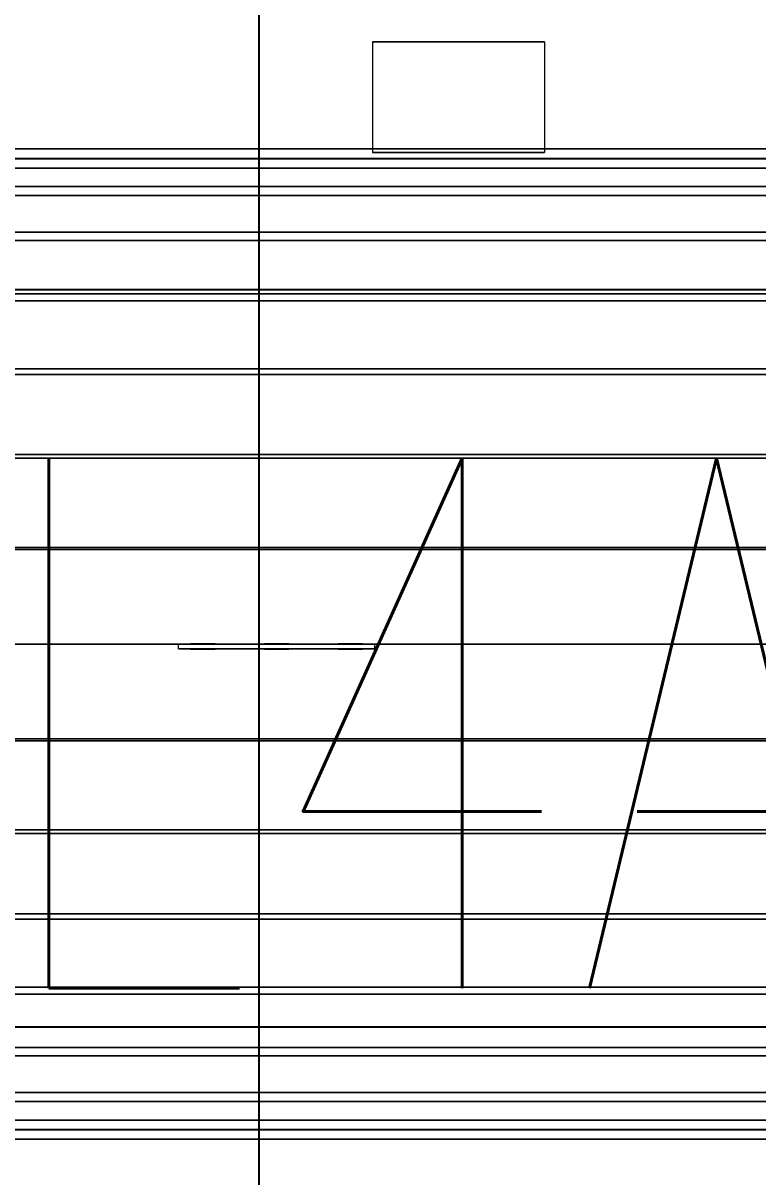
# Model space of a CAD drawing. Header units: millimetres. Extents: x -92759 to 184353, y -15225 to 86714.
# Drawn here: x 88703.5 to 89002.6, y 50164.1 to 50633.6 of the extents above; entities that cross this region are included whole.
import ezdxf

# ---------------------------------------------------------------- set-up
doc = ezdxf.new("R2010")
doc.units = ezdxf.units.MM
for name, color, linetype in [('0-1', 9, 'Continuous'), ('0-L4A', 1, 'Continuous'), ('A-_FLORPATT_H-1', 9, 'Continuous'), ('E-legend', 1, 'Continuous'), ('M-ACMV-EAF', 86, 'Continuous')]:
    doc.layers.add(name, color=color, linetype=linetype)
doc.layers.add('M-ACMV_FCU-1', color=86, linetype='Continuous', lineweight=9)
doc.styles.add('Simplex', font='simplex_.ttf', dxfattribs={"width": 0.7, "height": 450})

# ---------------------------------------------------------------- blocks, each defined once
blk = doc.blocks.new('A$C3019c3af')
at = {"layer": 'A-_FLORPATT_H-1'}
h = blk.add_hatch(dxfattribs=at)
h.set_pattern_fill('FP_19', color=256, style=0, pattern_type=2)
h.set_pattern_definition([(270, (4799.36, 21125), (300, 2e-14), []), (0, (4799.36, 21125), (0, 300), [])])
h.paths.add_polyline_path([(3808.22, 14825), (4875, 14825), (4875, 15875), (2625, 15875), (2625, 14825), (2750, 14825), (2750, 15825), (2800, 15825), (2800, 14825), (3800, 14825)])
h.paths.add_polyline_path([(2625, 16025), (7375, 16025), (7375, 18275), (5575, 18275), (5575, 18400), (7375, 18400), (7375, 19275), (7400, 19275), (7400, 19300), (7200, 19300), (7200, 19275), (7175, 19275), (7175, 19925), (7375, 19925), (7375, 22925), (5575, 22925), (5575, 23050), (7400, 23050), (7400, 23075), (7375, 23075), (7375, 25025), (2625, 25025), (2625, 19925), (3125, 19925), (3125, 19900), (3100, 19900), (3100, 19300), (2600, 19300), (2600, 19275), (2625, 19275), (2625, 17525), (3950, 17525), (3950, 17375), (2625, 17375), (2625, 16202), (3661, 16202), (3661, 16157), (2625, 16157), (2625, 16125)])
blk = doc.blocks.new('L4A')
at = {"layer": 'E-legend', "lineweight": 25}
blk.add_circle((-125761.95, -60174.43), 104.93, dxfattribs=at)
at = {"layer": 'E-legend', "lineweight": 25, "style": 'Simplex', "width": 0.7}
blk.add_text('L4A', height=215.686, dxfattribs=at).set_placement((-126249.89, -60037.28))
blk = doc.blocks.new('EL_B8_L2_R4')
at = {"layer": '0-L4A'}
blk.add_blockref('L4A', (124636.91, 30936.93), dxfattribs=at)
blk = doc.blocks.new('A$Cc7c33bab')
at = {"layer": 'M-ACMV-EAF', "lineweight": 5}
for points, invisible_edges in [([(-318, 184.636637, 105.986841), (-318, 229.636637, 105.986841), (-248, 229.636637, 105.986841), (-248, 184.636637, 105.986841)], 1), ([(-318, 184.636637, 205.986841), (-318, 229.636637, 205.986841), (-318, 229.636637, 105.986841), (-318, 184.636637, 105.986841)], 1), ([(-248, 184.636637, 205.986841), (-248, 229.636637, 205.986841), (-318, 229.636637, 205.986841), (-318, 184.636637, 205.986841)], 1), ([(-248, 184.636637, 105.986841), (-248, 229.636637, 105.986841), (-248, 229.636637, 205.986841), (-248, 184.636637, 205.986841)], 1), ([(-397, -15.363363, -73.513159), (-397, -17.363363, -73.513159), (-317, -17.363363, -73.513159), (-317, -15.363363, -73.513159)], 1), ([(-397, -15.363363, -43.513159), (-397, -17.363363, -43.513159), (-397, -17.363363, -73.513159), (-397, -15.363363, -73.513159)], 1), ([(-317, -15.363363, -43.513159), (-317, -17.363363, -43.513159), (-397, -17.363363, -43.513159), (-397, -15.363363, -43.513159)], 1), ([(-397, -15.363363, 355.486841), (-397, -17.363363, 355.486841), (-317, -17.363363, 355.486841), (-317, -15.363363, 355.486841)], 1), ([(-397, -15.363363, 385.486841), (-397, -17.363363, 385.486841), (-397, -17.363363, 355.486841), (-397, -15.363363, 355.486841)], 1), ([(-317, -15.363363, 385.486841), (-317, -17.363363, 385.486841), (-397, -17.363363, 385.486841), (-397, -15.363363, 385.486841)], 1), ([(-391.903926, -15.263363, -59.488611), (-392, -15.263363, -58.513159), (-387, -15.263363, -58.513159)], 14), ([(-392, -15.263363, -58.513159), (-391.903926, -15.263363, -57.537707), (-387, -15.263363, -58.513159)], 14), ([(-391.903926, -15.263363, 369.511389), (-392, -15.263363, 370.486841), (-387, -15.263363, 370.486841)], 14), ([(-392, -15.263363, 370.486841), (-391.903926, -15.263363, 371.462293), (-387, -15.263363, 370.486841)], 14), ([(-391.903926, -17.463363, -59.488611), (-392, -17.463363, -58.513159), (-387, -17.463363, -58.513159)], 14), ([(-392, -17.463363, -58.513159), (-391.903926, -17.463363, -57.537707), (-387, -17.463363, -58.513159)], 14), ([(-391.903926, -17.463363, 369.511389), (-392, -17.463363, 370.486841), (-387, -17.463363, 370.486841)], 14), ([(-392, -17.463363, 370.486841), (-391.903926, -17.463363, 371.462293), (-387, -17.463363, 370.486841)], 14), ([(-391.619398, -15.263363, -60.426576), (-391.903926, -15.263363, -59.488611), (-387, -15.263363, -58.513159)], 14), ([(-391.903926, -15.263363, -57.537707), (-391.619398, -15.263363, -56.599742), (-387, -15.263363, -58.513159)], 14), ([(-391.619398, -15.263363, 368.573424), (-391.903926, -15.263363, 369.511389), (-387, -15.263363, 370.486841)], 14), ([(-391.903926, -15.263363, 371.462293), (-391.619398, -15.263363, 372.400258), (-387, -15.263363, 370.486841)], 14), ([(-391.619398, -17.463363, -60.426576), (-391.903926, -17.463363, -59.488611), (-387, -17.463363, -58.513159)], 14), ([(-391.903926, -17.463363, -57.537707), (-391.619398, -17.463363, -56.599742), (-387, -17.463363, -58.513159)], 14), ([(-391.619398, -17.463363, 368.573424), (-391.903926, -17.463363, 369.511389), (-387, -17.463363, 370.486841)], 14), ([(-391.903926, -17.463363, 371.462293), (-391.619398, -17.463363, 372.400258), (-387, -17.463363, 370.486841)], 14), ([(-391.157348, -15.263363, -61.29101), (-391.619398, -15.263363, -60.426576), (-387, -15.263363, -58.513159)], 14), ([(-391.619398, -15.263363, -56.599742), (-391.157348, -15.263363, -55.735308), (-387, -15.263363, -58.513159)], 14), ([(-391.157348, -15.263363, 367.70899), (-391.619398, -15.263363, 368.573424), (-387, -15.263363, 370.486841)], 14), ([(-391.619398, -15.263363, 372.400258), (-391.157348, -15.263363, 373.264692), (-387, -15.263363, 370.486841)], 14), ([(-391.157348, -17.463363, -61.29101), (-391.619398, -17.463363, -60.426576), (-387, -17.463363, -58.513159)], 14), ([(-391.619398, -17.463363, -56.599742), (-391.157348, -17.463363, -55.735308), (-387, -17.463363, -58.513159)], 14), ([(-391.157348, -17.463363, 367.70899), (-391.619398, -17.463363, 368.573424), (-387, -17.463363, 370.486841)], 14), ([(-391.619398, -17.463363, 372.400258), (-391.157348, -17.463363, 373.264692), (-387, -17.463363, 370.486841)], 14), ([(-390.535534, -15.263363, -62.048693), (-391.157348, -15.263363, -61.29101), (-387, -15.263363, -58.513159)], 14), ([(-391.157348, -15.263363, -55.735308), (-390.535534, -15.263363, -54.977625), (-387, -15.263363, -58.513159)], 14), ([(-390.535534, -15.263363, 366.951307), (-391.157348, -15.263363, 367.70899), (-387, -15.263363, 370.486841)], 14), ([(-391.157348, -15.263363, 373.264692), (-390.535534, -15.263363, 374.022375), (-387, -15.263363, 370.486841)], 14), ([(-390.535534, -17.463363, -62.048693), (-391.157348, -17.463363, -61.29101), (-387, -17.463363, -58.513159)], 14), ([(-391.157348, -17.463363, -55.735308), (-390.535534, -17.463363, -54.977625), (-387, -17.463363, -58.513159)], 14), ([(-390.535534, -17.463363, 366.951307), (-391.157348, -17.463363, 367.70899), (-387, -17.463363, 370.486841)], 14), ([(-391.157348, -17.463363, 373.264692), (-390.535534, -17.463363, 374.022375), (-387, -17.463363, 370.486841)], 14), ([(-389.777851, -15.263363, -62.670507), (-390.535534, -15.263363, -62.048693), (-387, -15.263363, -58.513159)], 14), ([(-390.535534, -15.263363, -54.977625), (-389.777851, -15.263363, -54.355811), (-387, -15.263363, -58.513159)], 14), ([(-389.777851, -15.263363, 366.329493), (-390.535534, -15.263363, 366.951307), (-387, -15.263363, 370.486841)], 14), ([(-390.535534, -15.263363, 374.022375), (-389.777851, -15.263363, 374.644189), (-387, -15.263363, 370.486841)], 14), ([(-389.777851, -17.463363, -62.670507), (-390.535534, -17.463363, -62.048693), (-387, -17.463363, -58.513159)], 14), ([(-390.535534, -17.463363, -54.977625), (-389.777851, -17.463363, -54.355811), (-387, -17.463363, -58.513159)], 14), ([(-389.777851, -17.463363, 366.329493), (-390.535534, -17.463363, 366.951307), (-387, -17.463363, 370.486841)], 14), ([(-390.535534, -17.463363, 374.022375), (-389.777851, -17.463363, 374.644189), (-387, -17.463363, 370.486841)], 14), ([(-388.913417, -15.263363, -63.132557), (-389.777851, -15.263363, -62.670507), (-387, -15.263363, -58.513159)], 14), ([(-389.777851, -15.263363, -54.355811), (-388.913417, -15.263363, -53.893761), (-387, -15.263363, -58.513159)], 14), ([(-388.913417, -15.263363, 365.867443), (-389.777851, -15.263363, 366.329493), (-387, -15.263363, 370.486841)], 14), ([(-389.777851, -15.263363, 374.644189), (-388.913417, -15.263363, 375.106239), (-387, -15.263363, 370.486841)], 14), ([(-388.913417, -17.463363, -63.132557), (-389.777851, -17.463363, -62.670507), (-387, -17.463363, -58.513159)], 14), ([(-389.777851, -17.463363, -54.355811), (-388.913417, -17.463363, -53.893761), (-387, -17.463363, -58.513159)], 14), ([(-388.913417, -17.463363, 365.867443), (-389.777851, -17.463363, 366.329493), (-387, -17.463363, 370.486841)], 14), ([(-389.777851, -17.463363, 374.644189), (-388.913417, -17.463363, 375.106239), (-387, -17.463363, 370.486841)], 14), ([(-387.975452, -15.263363, -63.417085), (-388.913417, -15.263363, -63.132557), (-387, -15.263363, -58.513159)], 14), ([(-388.913417, -15.263363, -53.893761), (-387.975452, -15.263363, -53.609233), (-387, -15.263363, -58.513159)], 14), ([(-387.975452, -15.263363, 365.582915), (-388.913417, -15.263363, 365.867443), (-387, -15.263363, 370.486841)], 14), ([(-388.913417, -15.263363, 375.106239), (-387.975452, -15.263363, 375.390767), (-387, -15.263363, 370.486841)], 14), ([(-387.975452, -17.463363, -63.417085), (-388.913417, -17.463363, -63.132557), (-387, -17.463363, -58.513159)], 14), ([(-388.913417, -17.463363, -53.893761), (-387.975452, -17.463363, -53.609233), (-387, -17.463363, -58.513159)], 14), ([(-387.975452, -17.463363, 365.582915), (-388.913417, -17.463363, 365.867443), (-387, -17.463363, 370.486841)], 14), ([(-388.913417, -17.463363, 375.106239), (-387.975452, -17.463363, 375.390767), (-387, -17.463363, 370.486841)], 14), ([(-387, -15.263363, -63.513159), (-387.975452, -15.263363, -63.417085), (-387, -15.263363, -58.513159)], 14), ([(-387.975452, -15.263363, -53.609233), (-387, -15.263363, -53.513159), (-387, -15.263363, -58.513159)], 14), ([(-387, -15.263363, 365.486841), (-387.975452, -15.263363, 365.582915), (-387, -15.263363, 370.486841)], 14), ([(-387.975452, -15.263363, 375.390767), (-387, -15.263363, 375.486841), (-387, -15.263363, 370.486841)], 14), ([(-387, -17.463363, -63.513159), (-387.975452, -17.463363, -63.417085), (-387, -17.463363, -58.513159)], 14), ([(-387.975452, -17.463363, -53.609233), (-387, -17.463363, -53.513159), (-387, -17.463363, -58.513159)], 14), ([(-387, -17.463363, 365.486841), (-387.975452, -17.463363, 365.582915), (-387, -17.463363, 370.486841)], 14), ([(-387.975452, -17.463363, 375.390767), (-387, -17.463363, 375.486841), (-387, -17.463363, 370.486841)], 14), ([(-387, -15.263363, -53.513159), (-386.024548, -15.263363, -53.609233), (-387, -15.263363, -58.513159)], 14), ([(-386.024548, -15.263363, -53.609233), (-385.086583, -15.263363, -53.893761), (-387, -15.263363, -58.513159)], 14), ([(-385.086583, -15.263363, -53.893761), (-384.222149, -15.263363, -54.355811), (-387, -15.263363, -58.513159)], 14), ([(-384.222149, -15.263363, -54.355811), (-383.464466, -15.263363, -54.977625), (-387, -15.263363, -58.513159)], 14), ([(-383.464466, -15.263363, -54.977625), (-382.842652, -15.263363, -55.735308), (-387, -15.263363, -58.513159)], 14), ([(-382.842652, -15.263363, -55.735308), (-382.380602, -15.263363, -56.599742), (-387, -15.263363, -58.513159)], 14), ([(-382.380602, -15.263363, -56.599742), (-382.096074, -15.263363, -57.537707), (-387, -15.263363, -58.513159)], 14), ([(-382.096074, -15.263363, -57.537707), (-382, -15.263363, -58.513159), (-387, -15.263363, -58.513159)], 14), ([(-382, -15.263363, -58.513159), (-382.096074, -15.263363, -59.488611), (-387, -15.263363, -58.513159)], 14), ([(-382.096074, -15.263363, -59.488611), (-382.380602, -15.263363, -60.426576), (-387, -15.263363, -58.513159)], 14), ([(-382.380602, -15.263363, -60.426576), (-382.842652, -15.263363, -61.29101), (-387, -15.263363, -58.513159)], 14), ([(-382.842652, -15.263363, -61.29101), (-383.464466, -15.263363, -62.048693), (-387, -15.263363, -58.513159)], 14), ([(-383.464466, -15.263363, -62.048693), (-384.222149, -15.263363, -62.670507), (-387, -15.263363, -58.513159)], 14), ([(-384.222149, -15.263363, -62.670507), (-385.086583, -15.263363, -63.132557), (-387, -15.263363, -58.513159)], 14), ([(-385.086583, -15.263363, -63.132557), (-386.024548, -15.263363, -63.417085), (-387, -15.263363, -58.513159)], 14), ([(-386.024548, -15.263363, -63.417085), (-387, -15.263363, -63.513159), (-387, -15.263363, -58.513159)], 14), ([(-387, -15.263363, 375.486841), (-386.024548, -15.263363, 375.390767), (-387, -15.263363, 370.486841)], 14), ([(-386.024548, -15.263363, 375.390767), (-385.086583, -15.263363, 375.106239), (-387, -15.263363, 370.486841)], 14), ([(-385.086583, -15.263363, 375.106239), (-384.222149, -15.263363, 374.644189), (-387, -15.263363, 370.486841)], 14), ([(-384.222149, -15.263363, 374.644189), (-383.464466, -15.263363, 374.022375), (-387, -15.263363, 370.486841)], 14), ([(-383.464466, -15.263363, 374.022375), (-382.842652, -15.263363, 373.264692), (-387, -15.263363, 370.486841)], 14), ([(-382.842652, -15.263363, 373.264692), (-382.380602, -15.263363, 372.400258), (-387, -15.263363, 370.486841)], 14), ([(-382.380602, -15.263363, 372.400258), (-382.096074, -15.263363, 371.462293), (-387, -15.263363, 370.486841)], 14), ([(-382.096074, -15.263363, 371.462293), (-382, -15.263363, 370.486841), (-387, -15.263363, 370.486841)], 14), ([(-382, -15.263363, 370.486841), (-382.096074, -15.263363, 369.511389), (-387, -15.263363, 370.486841)], 14), ([(-382.096074, -15.263363, 369.511389), (-382.380602, -15.263363, 368.573424), (-387, -15.263363, 370.486841)], 14), ([(-382.380602, -15.263363, 368.573424), (-382.842652, -15.263363, 367.70899), (-387, -15.263363, 370.486841)], 14), ([(-382.842652, -15.263363, 367.70899), (-383.464466, -15.263363, 366.951307), (-387, -15.263363, 370.486841)], 14), ([(-383.464466, -15.263363, 366.951307), (-384.222149, -15.263363, 366.329493), (-387, -15.263363, 370.486841)], 14), ([(-384.222149, -15.263363, 366.329493), (-385.086583, -15.263363, 365.867443), (-387, -15.263363, 370.486841)], 14), ([(-385.086583, -15.263363, 365.867443), (-386.024548, -15.263363, 365.582915), (-387, -15.263363, 370.486841)], 14), ([(-386.024548, -15.263363, 365.582915), (-387, -15.263363, 365.486841), (-387, -15.263363, 370.486841)], 14), ([(-387, -17.463363, -53.513159), (-386.024548, -17.463363, -53.609233), (-387, -17.463363, -58.513159)], 14), ([(-386.024548, -17.463363, -53.609233), (-385.086583, -17.463363, -53.893761), (-387, -17.463363, -58.513159)], 14), ([(-385.086583, -17.463363, -53.893761), (-384.222149, -17.463363, -54.355811), (-387, -17.463363, -58.513159)], 14), ([(-384.222149, -17.463363, -54.355811), (-383.464466, -17.463363, -54.977625), (-387, -17.463363, -58.513159)], 14), ([(-383.464466, -17.463363, -54.977625), (-382.842652, -17.463363, -55.735308), (-387, -17.463363, -58.513159)], 14), ([(-382.842652, -17.463363, -55.735308), (-382.380602, -17.463363, -56.599742), (-387, -17.463363, -58.513159)], 14), ([(-382.380602, -17.463363, -56.599742), (-382.096074, -17.463363, -57.537707), (-387, -17.463363, -58.513159)], 14), ([(-382.096074, -17.463363, -57.537707), (-382, -17.463363, -58.513159), (-387, -17.463363, -58.513159)], 14), ([(-382, -17.463363, -58.513159), (-382.096074, -17.463363, -59.488611), (-387, -17.463363, -58.513159)], 14), ([(-382.096074, -17.463363, -59.488611), (-382.380602, -17.463363, -60.426576), (-387, -17.463363, -58.513159)], 14), ([(-382.380602, -17.463363, -60.426576), (-382.842652, -17.463363, -61.29101), (-387, -17.463363, -58.513159)], 14), ([(-382.842652, -17.463363, -61.29101), (-383.464466, -17.463363, -62.048693), (-387, -17.463363, -58.513159)], 14), ([(-383.464466, -17.463363, -62.048693), (-384.222149, -17.463363, -62.670507), (-387, -17.463363, -58.513159)], 14), ([(-384.222149, -17.463363, -62.670507), (-385.086583, -17.463363, -63.132557), (-387, -17.463363, -58.513159)], 14), ([(-385.086583, -17.463363, -63.132557), (-386.024548, -17.463363, -63.417085), (-387, -17.463363, -58.513159)], 14), ([(-386.024548, -17.463363, -63.417085), (-387, -17.463363, -63.513159), (-387, -17.463363, -58.513159)], 14), ([(-387, -17.463363, 375.486841), (-386.024548, -17.463363, 375.390767), (-387, -17.463363, 370.486841)], 14), ([(-386.024548, -17.463363, 375.390767), (-385.086583, -17.463363, 375.106239), (-387, -17.463363, 370.486841)], 14), ([(-385.086583, -17.463363, 375.106239), (-384.222149, -17.463363, 374.644189), (-387, -17.463363, 370.486841)], 14), ([(-384.222149, -17.463363, 374.644189), (-383.464466, -17.463363, 374.022375), (-387, -17.463363, 370.486841)], 14), ([(-383.464466, -17.463363, 374.022375), (-382.842652, -17.463363, 373.264692), (-387, -17.463363, 370.486841)], 14), ([(-382.842652, -17.463363, 373.264692), (-382.380602, -17.463363, 372.400258), (-387, -17.463363, 370.486841)], 14), ([(-382.380602, -17.463363, 372.400258), (-382.096074, -17.463363, 371.462293), (-387, -17.463363, 370.486841)], 14), ([(-382.096074, -17.463363, 371.462293), (-382, -17.463363, 370.486841), (-387, -17.463363, 370.486841)], 14), ([(-382, -17.463363, 370.486841), (-382.096074, -17.463363, 369.511389), (-387, -17.463363, 370.486841)], 14), ([(-382.096074, -17.463363, 369.511389), (-382.380602, -17.463363, 368.573424), (-387, -17.463363, 370.486841)], 14), ([(-382.380602, -17.463363, 368.573424), (-382.842652, -17.463363, 367.70899), (-387, -17.463363, 370.486841)], 14), ([(-382.842652, -17.463363, 367.70899), (-383.464466, -17.463363, 366.951307), (-387, -17.463363, 370.486841)], 14), ([(-383.464466, -17.463363, 366.951307), (-384.222149, -17.463363, 366.329493), (-387, -17.463363, 370.486841)], 14), ([(-384.222149, -17.463363, 366.329493), (-385.086583, -17.463363, 365.867443), (-387, -17.463363, 370.486841)], 14), ([(-385.086583, -17.463363, 365.867443), (-386.024548, -17.463363, 365.582915), (-387, -17.463363, 370.486841)], 14), ([(-386.024548, -17.463363, 365.582915), (-387, -17.463363, 365.486841), (-387, -17.463363, 370.486841)], 14), ([(-361.903926, -15.263363, -59.488611), (-362, -15.263363, -58.513159), (-357, -15.263363, -58.513159)], 14), ([(-362, -15.263363, -58.513159), (-361.903926, -15.263363, -57.537707), (-357, -15.263363, -58.513159)], 14), ([(-361.903926, -15.263363, 369.511389), (-362, -15.263363, 370.486841), (-357, -15.263363, 370.486841)], 14), ([(-362, -15.263363, 370.486841), (-361.903926, -15.263363, 371.462293), (-357, -15.263363, 370.486841)], 14), ([(-361.903926, -17.463363, -59.488611), (-362, -17.463363, -58.513159), (-357, -17.463363, -58.513159)], 14), ([(-362, -17.463363, -58.513159), (-361.903926, -17.463363, -57.537707), (-357, -17.463363, -58.513159)], 14), ([(-361.903926, -17.463363, 369.511389), (-362, -17.463363, 370.486841), (-357, -17.463363, 370.486841)], 14), ([(-362, -17.463363, 370.486841), (-361.903926, -17.463363, 371.462293), (-357, -17.463363, 370.486841)], 14), ([(-361.619398, -15.263363, -60.426576), (-361.903926, -15.263363, -59.488611), (-357, -15.263363, -58.513159)], 14), ([(-361.903926, -15.263363, -57.537707), (-361.619398, -15.263363, -56.599742), (-357, -15.263363, -58.513159)], 14), ([(-361.619398, -15.263363, 368.573424), (-361.903926, -15.263363, 369.511389), (-357, -15.263363, 370.486841)], 14), ([(-361.903926, -15.263363, 371.462293), (-361.619398, -15.263363, 372.400258), (-357, -15.263363, 370.486841)], 14), ([(-361.619398, -17.463363, -60.426576), (-361.903926, -17.463363, -59.488611), (-357, -17.463363, -58.513159)], 14), ([(-361.903926, -17.463363, -57.537707), (-361.619398, -17.463363, -56.599742), (-357, -17.463363, -58.513159)], 14), ([(-361.619398, -17.463363, 368.573424), (-361.903926, -17.463363, 369.511389), (-357, -17.463363, 370.486841)], 14), ([(-361.903926, -17.463363, 371.462293), (-361.619398, -17.463363, 372.400258), (-357, -17.463363, 370.486841)], 14), ([(-361.157348, -15.263363, -61.29101), (-361.619398, -15.263363, -60.426576), (-357, -15.263363, -58.513159)], 14), ([(-361.619398, -15.263363, -56.599742), (-361.157348, -15.263363, -55.735308), (-357, -15.263363, -58.513159)], 14), ([(-361.157348, -15.263363, 367.70899), (-361.619398, -15.263363, 368.573424), (-357, -15.263363, 370.486841)], 14), ([(-361.619398, -15.263363, 372.400258), (-361.157348, -15.263363, 373.264692), (-357, -15.263363, 370.486841)], 14), ([(-361.157348, -17.463363, -61.29101), (-361.619398, -17.463363, -60.426576), (-357, -17.463363, -58.513159)], 14), ([(-361.619398, -17.463363, -56.599742), (-361.157348, -17.463363, -55.735308), (-357, -17.463363, -58.513159)], 14), ([(-361.157348, -17.463363, 367.70899), (-361.619398, -17.463363, 368.573424), (-357, -17.463363, 370.486841)], 14), ([(-361.619398, -17.463363, 372.400258), (-361.157348, -17.463363, 373.264692), (-357, -17.463363, 370.486841)], 14), ([(-360.535534, -15.263363, -62.048693), (-361.157348, -15.263363, -61.29101), (-357, -15.263363, -58.513159)], 14), ([(-361.157348, -15.263363, -55.735308), (-360.535534, -15.263363, -54.977625), (-357, -15.263363, -58.513159)], 14), ([(-360.535534, -15.263363, 366.951307), (-361.157348, -15.263363, 367.70899), (-357, -15.263363, 370.486841)], 14), ([(-361.157348, -15.263363, 373.264692), (-360.535534, -15.263363, 374.022375), (-357, -15.263363, 370.486841)], 14), ([(-360.535534, -17.463363, -62.048693), (-361.157348, -17.463363, -61.29101), (-357, -17.463363, -58.513159)], 14), ([(-361.157348, -17.463363, -55.735308), (-360.535534, -17.463363, -54.977625), (-357, -17.463363, -58.513159)], 14), ([(-360.535534, -17.463363, 366.951307), (-361.157348, -17.463363, 367.70899), (-357, -17.463363, 370.486841)], 14), ([(-361.157348, -17.463363, 373.264692), (-360.535534, -17.463363, 374.022375), (-357, -17.463363, 370.486841)], 14), ([(-359.777851, -15.263363, -62.670507), (-360.535534, -15.263363, -62.048693), (-357, -15.263363, -58.513159)], 14), ([(-360.535534, -15.263363, -54.977625), (-359.777851, -15.263363, -54.355811), (-357, -15.263363, -58.513159)], 14), ([(-359.777851, -15.263363, 366.329493), (-360.535534, -15.263363, 366.951307), (-357, -15.263363, 370.486841)], 14), ([(-360.535534, -15.263363, 374.022375), (-359.777851, -15.263363, 374.644189), (-357, -15.263363, 370.486841)], 14), ([(-359.777851, -17.463363, -62.670507), (-360.535534, -17.463363, -62.048693), (-357, -17.463363, -58.513159)], 14), ([(-360.535534, -17.463363, -54.977625), (-359.777851, -17.463363, -54.355811), (-357, -17.463363, -58.513159)], 14), ([(-359.777851, -17.463363, 366.329493), (-360.535534, -17.463363, 366.951307), (-357, -17.463363, 370.486841)], 14), ([(-360.535534, -17.463363, 374.022375), (-359.777851, -17.463363, 374.644189), (-357, -17.463363, 370.486841)], 14), ([(-358.913417, -15.263363, -63.132557), (-359.777851, -15.263363, -62.670507), (-357, -15.263363, -58.513159)], 14), ([(-359.777851, -15.263363, -54.355811), (-358.913417, -15.263363, -53.893761), (-357, -15.263363, -58.513159)], 14), ([(-358.913417, -15.263363, 365.867443), (-359.777851, -15.263363, 366.329493), (-357, -15.263363, 370.486841)], 14), ([(-359.777851, -15.263363, 374.644189), (-358.913417, -15.263363, 375.106239), (-357, -15.263363, 370.486841)], 14), ([(-358.913417, -17.463363, -63.132557), (-359.777851, -17.463363, -62.670507), (-357, -17.463363, -58.513159)], 14), ([(-359.777851, -17.463363, -54.355811), (-358.913417, -17.463363, -53.893761), (-357, -17.463363, -58.513159)], 14), ([(-358.913417, -17.463363, 365.867443), (-359.777851, -17.463363, 366.329493), (-357, -17.463363, 370.486841)], 14), ([(-359.777851, -17.463363, 374.644189), (-358.913417, -17.463363, 375.106239), (-357, -17.463363, 370.486841)], 14), ([(-357.975452, -15.263363, -63.417085), (-358.913417, -15.263363, -63.132557), (-357, -15.263363, -58.513159)], 14), ([(-358.913417, -15.263363, -53.893761), (-357.975452, -15.263363, -53.609233), (-357, -15.263363, -58.513159)], 14), ([(-357.975452, -15.263363, 365.582915), (-358.913417, -15.263363, 365.867443), (-357, -15.263363, 370.486841)], 14), ([(-358.913417, -15.263363, 375.106239), (-357.975452, -15.263363, 375.390767), (-357, -15.263363, 370.486841)], 14), ([(-357.975452, -17.463363, -63.417085), (-358.913417, -17.463363, -63.132557), (-357, -17.463363, -58.513159)], 14), ([(-358.913417, -17.463363, -53.893761), (-357.975452, -17.463363, -53.609233), (-357, -17.463363, -58.513159)], 14), ([(-357.975452, -17.463363, 365.582915), (-358.913417, -17.463363, 365.867443), (-357, -17.463363, 370.486841)], 14), ([(-358.913417, -17.463363, 375.106239), (-357.975452, -17.463363, 375.390767), (-357, -17.463363, 370.486841)], 14), ([(-357, -15.263363, -63.513159), (-357.975452, -15.263363, -63.417085), (-357, -15.263363, -58.513159)], 14), ([(-357.975452, -15.263363, -53.609233), (-357, -15.263363, -53.513159), (-357, -15.263363, -58.513159)], 14), ([(-357, -15.263363, 365.486841), (-357.975452, -15.263363, 365.582915), (-357, -15.263363, 370.486841)], 14), ([(-357.975452, -15.263363, 375.390767), (-357, -15.263363, 375.486841), (-357, -15.263363, 370.486841)], 14), ([(-357, -17.463363, -63.513159), (-357.975452, -17.463363, -63.417085), (-357, -17.463363, -58.513159)], 14), ([(-357.975452, -17.463363, -53.609233), (-357, -17.463363, -53.513159), (-357, -17.463363, -58.513159)], 14), ([(-357, -17.463363, 365.486841), (-357.975452, -17.463363, 365.582915), (-357, -17.463363, 370.486841)], 14), ([(-357.975452, -17.463363, 375.390767), (-357, -17.463363, 375.486841), (-357, -17.463363, 370.486841)], 14), ([(-357, -15.263363, -53.513159), (-356.024548, -15.263363, -53.609233), (-357, -15.263363, -58.513159)], 14), ([(-356.024548, -15.263363, -53.609233), (-355.086583, -15.263363, -53.893761), (-357, -15.263363, -58.513159)], 14), ([(-355.086583, -15.263363, -53.893761), (-354.222149, -15.263363, -54.355811), (-357, -15.263363, -58.513159)], 14), ([(-354.222149, -15.263363, -54.355811), (-353.464466, -15.263363, -54.977625), (-357, -15.263363, -58.513159)], 14), ([(-353.464466, -15.263363, -54.977625), (-352.842652, -15.263363, -55.735308), (-357, -15.263363, -58.513159)], 14), ([(-352.842652, -15.263363, -55.735308), (-352.380602, -15.263363, -56.599742), (-357, -15.263363, -58.513159)], 14), ([(-352.380602, -15.263363, -56.599742), (-352.096074, -15.263363, -57.537707), (-357, -15.263363, -58.513159)], 14), ([(-352.096074, -15.263363, -57.537707), (-352, -15.263363, -58.513159), (-357, -15.263363, -58.513159)], 14), ([(-352, -15.263363, -58.513159), (-352.096074, -15.263363, -59.488611), (-357, -15.263363, -58.513159)], 14), ([(-352.096074, -15.263363, -59.488611), (-352.380602, -15.263363, -60.426576), (-357, -15.263363, -58.513159)], 14), ([(-352.380602, -15.263363, -60.426576), (-352.842652, -15.263363, -61.29101), (-357, -15.263363, -58.513159)], 14), ([(-352.842652, -15.263363, -61.29101), (-353.464466, -15.263363, -62.048693), (-357, -15.263363, -58.513159)], 14), ([(-353.464466, -15.263363, -62.048693), (-354.222149, -15.263363, -62.670507), (-357, -15.263363, -58.513159)], 14), ([(-354.222149, -15.263363, -62.670507), (-355.086583, -15.263363, -63.132557), (-357, -15.263363, -58.513159)], 14), ([(-355.086583, -15.263363, -63.132557), (-356.024548, -15.263363, -63.417085), (-357, -15.263363, -58.513159)], 14), ([(-356.024548, -15.263363, -63.417085), (-357, -15.263363, -63.513159), (-357, -15.263363, -58.513159)], 14), ([(-357, -15.263363, 375.486841), (-356.024548, -15.263363, 375.390767), (-357, -15.263363, 370.486841)], 14), ([(-356.024548, -15.263363, 375.390767), (-355.086583, -15.263363, 375.106239), (-357, -15.263363, 370.486841)], 14), ([(-355.086583, -15.263363, 375.106239), (-354.222149, -15.263363, 374.644189), (-357, -15.263363, 370.486841)], 14), ([(-354.222149, -15.263363, 374.644189), (-353.464466, -15.263363, 374.022375), (-357, -15.263363, 370.486841)], 14), ([(-353.464466, -15.263363, 374.022375), (-352.842652, -15.263363, 373.264692), (-357, -15.263363, 370.486841)], 14), ([(-352.842652, -15.263363, 373.264692), (-352.380602, -15.263363, 372.400258), (-357, -15.263363, 370.486841)], 14), ([(-352.380602, -15.263363, 372.400258), (-352.096074, -15.263363, 371.462293), (-357, -15.263363, 370.486841)], 14), ([(-352.096074, -15.263363, 371.462293), (-352, -15.263363, 370.486841), (-357, -15.263363, 370.486841)], 14), ([(-352, -15.263363, 370.486841), (-352.096074, -15.263363, 369.511389), (-357, -15.263363, 370.486841)], 14), ([(-352.096074, -15.263363, 369.511389), (-352.380602, -15.263363, 368.573424), (-357, -15.263363, 370.486841)], 14), ([(-352.380602, -15.263363, 368.573424), (-352.842652, -15.263363, 367.70899), (-357, -15.263363, 370.486841)], 14), ([(-352.842652, -15.263363, 367.70899), (-353.464466, -15.263363, 366.951307), (-357, -15.263363, 370.486841)], 14), ([(-353.464466, -15.263363, 366.951307), (-354.222149, -15.263363, 366.329493), (-357, -15.263363, 370.486841)], 14), ([(-354.222149, -15.263363, 366.329493), (-355.086583, -15.263363, 365.867443), (-357, -15.263363, 370.486841)], 14), ([(-355.086583, -15.263363, 365.867443), (-356.024548, -15.263363, 365.582915), (-357, -15.263363, 370.486841)], 14), ([(-356.024548, -15.263363, 365.582915), (-357, -15.263363, 365.486841), (-357, -15.263363, 370.486841)], 14), ([(-357, -17.463363, -53.513159), (-356.024548, -17.463363, -53.609233), (-357, -17.463363, -58.513159)], 14), ([(-356.024548, -17.463363, -53.609233), (-355.086583, -17.463363, -53.893761), (-357, -17.463363, -58.513159)], 14), ([(-355.086583, -17.463363, -53.893761), (-354.222149, -17.463363, -54.355811), (-357, -17.463363, -58.513159)], 14), ([(-354.222149, -17.463363, -54.355811), (-353.464466, -17.463363, -54.977625), (-357, -17.463363, -58.513159)], 14), ([(-353.464466, -17.463363, -54.977625), (-352.842652, -17.463363, -55.735308), (-357, -17.463363, -58.513159)], 14), ([(-352.842652, -17.463363, -55.735308), (-352.380602, -17.463363, -56.599742), (-357, -17.463363, -58.513159)], 14), ([(-352.380602, -17.463363, -56.599742), (-352.096074, -17.463363, -57.537707), (-357, -17.463363, -58.513159)], 14), ([(-352.096074, -17.463363, -57.537707), (-352, -17.463363, -58.513159), (-357, -17.463363, -58.513159)], 14), ([(-352, -17.463363, -58.513159), (-352.096074, -17.463363, -59.488611), (-357, -17.463363, -58.513159)], 14), ([(-352.096074, -17.463363, -59.488611), (-352.380602, -17.463363, -60.426576), (-357, -17.463363, -58.513159)], 14), ([(-352.380602, -17.463363, -60.426576), (-352.842652, -17.463363, -61.29101), (-357, -17.463363, -58.513159)], 14), ([(-352.842652, -17.463363, -61.29101), (-353.464466, -17.463363, -62.048693), (-357, -17.463363, -58.513159)], 14), ([(-353.464466, -17.463363, -62.048693), (-354.222149, -17.463363, -62.670507), (-357, -17.463363, -58.513159)], 14), ([(-354.222149, -17.463363, -62.670507), (-355.086583, -17.463363, -63.132557), (-357, -17.463363, -58.513159)], 14), ([(-355.086583, -17.463363, -63.132557), (-356.024548, -17.463363, -63.417085), (-357, -17.463363, -58.513159)], 14), ([(-356.024548, -17.463363, -63.417085), (-357, -17.463363, -63.513159), (-357, -17.463363, -58.513159)], 14), ([(-357, -17.463363, 375.486841), (-356.024548, -17.463363, 375.390767), (-357, -17.463363, 370.486841)], 14), ([(-356.024548, -17.463363, 375.390767), (-355.086583, -17.463363, 375.106239), (-357, -17.463363, 370.486841)], 14), ([(-355.086583, -17.463363, 375.106239), (-354.222149, -17.463363, 374.644189), (-357, -17.463363, 370.486841)], 14), ([(-354.222149, -17.463363, 374.644189), (-353.464466, -17.463363, 374.022375), (-357, -17.463363, 370.486841)], 14), ([(-353.464466, -17.463363, 374.022375), (-352.842652, -17.463363, 373.264692), (-357, -17.463363, 370.486841)], 14), ([(-352.842652, -17.463363, 373.264692), (-352.380602, -17.463363, 372.400258), (-357, -17.463363, 370.486841)], 14), ([(-352.380602, -17.463363, 372.400258), (-352.096074, -17.463363, 371.462293), (-357, -17.463363, 370.486841)], 14), ([(-352.096074, -17.463363, 371.462293), (-352, -17.463363, 370.486841), (-357, -17.463363, 370.486841)], 14), ([(-352, -17.463363, 370.486841), (-352.096074, -17.463363, 369.511389), (-357, -17.463363, 370.486841)], 14), ([(-352.096074, -17.463363, 369.511389), (-352.380602, -17.463363, 368.573424), (-357, -17.463363, 370.486841)], 14), ([(-352.380602, -17.463363, 368.573424), (-352.842652, -17.463363, 367.70899), (-357, -17.463363, 370.486841)], 14), ([(-352.842652, -17.463363, 367.70899), (-353.464466, -17.463363, 366.951307), (-357, -17.463363, 370.486841)], 14), ([(-353.464466, -17.463363, 366.951307), (-354.222149, -17.463363, 366.329493), (-357, -17.463363, 370.486841)], 14), ([(-354.222149, -17.463363, 366.329493), (-355.086583, -17.463363, 365.867443), (-357, -17.463363, 370.486841)], 14), ([(-355.086583, -17.463363, 365.867443), (-356.024548, -17.463363, 365.582915), (-357, -17.463363, 370.486841)], 14), ([(-356.024548, -17.463363, 365.582915), (-357, -17.463363, 365.486841), (-357, -17.463363, 370.486841)], 14), ([(-331.903926, -15.263363, -59.488611), (-332, -15.263363, -58.513159), (-327, -15.263363, -58.513159)], 14), ([(-332, -15.263363, -58.513159), (-331.903926, -15.263363, -57.537707), (-327, -15.263363, -58.513159)], 14), ([(-331.903926, -15.263363, 369.511389), (-332, -15.263363, 370.486841), (-327, -15.263363, 370.486841)], 14), ([(-332, -15.263363, 370.486841), (-331.903926, -15.263363, 371.462293), (-327, -15.263363, 370.486841)], 14), ([(-331.903926, -17.463363, -59.488611), (-332, -17.463363, -58.513159), (-327, -17.463363, -58.513159)], 14), ([(-332, -17.463363, -58.513159), (-331.903926, -17.463363, -57.537707), (-327, -17.463363, -58.513159)], 14), ([(-331.903926, -17.463363, 369.511389), (-332, -17.463363, 370.486841), (-327, -17.463363, 370.486841)], 14), ([(-332, -17.463363, 370.486841), (-331.903926, -17.463363, 371.462293), (-327, -17.463363, 370.486841)], 14), ([(-331.619398, -15.263363, -60.426576), (-331.903926, -15.263363, -59.488611), (-327, -15.263363, -58.513159)], 14), ([(-331.903926, -15.263363, -57.537707), (-331.619398, -15.263363, -56.599742), (-327, -15.263363, -58.513159)], 14), ([(-331.619398, -15.263363, 368.573424), (-331.903926, -15.263363, 369.511389), (-327, -15.263363, 370.486841)], 14), ([(-331.903926, -15.263363, 371.462293), (-331.619398, -15.263363, 372.400258), (-327, -15.263363, 370.486841)], 14), ([(-331.619398, -17.463363, -60.426576), (-331.903926, -17.463363, -59.488611), (-327, -17.463363, -58.513159)], 14), ([(-331.903926, -17.463363, -57.537707), (-331.619398, -17.463363, -56.599742), (-327, -17.463363, -58.513159)], 14), ([(-331.619398, -17.463363, 368.573424), (-331.903926, -17.463363, 369.511389), (-327, -17.463363, 370.486841)], 14), ([(-331.903926, -17.463363, 371.462293), (-331.619398, -17.463363, 372.400258), (-327, -17.463363, 370.486841)], 14), ([(-331.157348, -15.263363, -61.29101), (-331.619398, -15.263363, -60.426576), (-327, -15.263363, -58.513159)], 14), ([(-331.619398, -15.263363, -56.599742), (-331.157348, -15.263363, -55.735308), (-327, -15.263363, -58.513159)], 14), ([(-331.157348, -15.263363, 367.70899), (-331.619398, -15.263363, 368.573424), (-327, -15.263363, 370.486841)], 14), ([(-331.619398, -15.263363, 372.400258), (-331.157348, -15.263363, 373.264692), (-327, -15.263363, 370.486841)], 14), ([(-331.157348, -17.463363, -61.29101), (-331.619398, -17.463363, -60.426576), (-327, -17.463363, -58.513159)], 14), ([(-331.619398, -17.463363, -56.599742), (-331.157348, -17.463363, -55.735308), (-327, -17.463363, -58.513159)], 14), ([(-331.157348, -17.463363, 367.70899), (-331.619398, -17.463363, 368.573424), (-327, -17.463363, 370.486841)], 14), ([(-331.619398, -17.463363, 372.400258), (-331.157348, -17.463363, 373.264692), (-327, -17.463363, 370.486841)], 14), ([(-330.535534, -15.263363, -62.048693), (-331.157348, -15.263363, -61.29101), (-327, -15.263363, -58.513159)], 14), ([(-331.157348, -15.263363, -55.735308), (-330.535534, -15.263363, -54.977625), (-327, -15.263363, -58.513159)], 14), ([(-330.535534, -15.263363, 366.951307), (-331.157348, -15.263363, 367.70899), (-327, -15.263363, 370.486841)], 14), ([(-331.157348, -15.263363, 373.264692), (-330.535534, -15.263363, 374.022375), (-327, -15.263363, 370.486841)], 14), ([(-330.535534, -17.463363, -62.048693), (-331.157348, -17.463363, -61.29101), (-327, -17.463363, -58.513159)], 14), ([(-331.157348, -17.463363, -55.735308), (-330.535534, -17.463363, -54.977625), (-327, -17.463363, -58.513159)], 14), ([(-330.535534, -17.463363, 366.951307), (-331.157348, -17.463363, 367.70899), (-327, -17.463363, 370.486841)], 14), ([(-331.157348, -17.463363, 373.264692), (-330.535534, -17.463363, 374.022375), (-327, -17.463363, 370.486841)], 14), ([(-329.777851, -15.263363, -62.670507), (-330.535534, -15.263363, -62.048693), (-327, -15.263363, -58.513159)], 14), ([(-330.535534, -15.263363, -54.977625), (-329.777851, -15.263363, -54.355811), (-327, -15.263363, -58.513159)], 14), ([(-329.777851, -15.263363, 366.329493), (-330.535534, -15.263363, 366.951307), (-327, -15.263363, 370.486841)], 14), ([(-330.535534, -15.263363, 374.022375), (-329.777851, -15.263363, 374.644189), (-327, -15.263363, 370.486841)], 14), ([(-329.777851, -17.463363, -62.670507), (-330.535534, -17.463363, -62.048693), (-327, -17.463363, -58.513159)], 14), ([(-330.535534, -17.463363, -54.977625), (-329.777851, -17.463363, -54.355811), (-327, -17.463363, -58.513159)], 14), ([(-329.777851, -17.463363, 366.329493), (-330.535534, -17.463363, 366.951307), (-327, -17.463363, 370.486841)], 14), ([(-330.535534, -17.463363, 374.022375), (-329.777851, -17.463363, 374.644189), (-327, -17.463363, 370.486841)], 14), ([(-328.913417, -15.263363, -63.132557), (-329.777851, -15.263363, -62.670507), (-327, -15.263363, -58.513159)], 14), ([(-329.777851, -15.263363, -54.355811), (-328.913417, -15.263363, -53.893761), (-327, -15.263363, -58.513159)], 14), ([(-328.913417, -15.263363, 365.867443), (-329.777851, -15.263363, 366.329493), (-327, -15.263363, 370.486841)], 14), ([(-329.777851, -15.263363, 374.644189), (-328.913417, -15.263363, 375.106239), (-327, -15.263363, 370.486841)], 14), ([(-328.913417, -17.463363, -63.132557), (-329.777851, -17.463363, -62.670507), (-327, -17.463363, -58.513159)], 14), ([(-329.777851, -17.463363, -54.355811), (-328.913417, -17.463363, -53.893761), (-327, -17.463363, -58.513159)], 14), ([(-328.913417, -17.463363, 365.867443), (-329.777851, -17.463363, 366.329493), (-327, -17.463363, 370.486841)], 14), ([(-329.777851, -17.463363, 374.644189), (-328.913417, -17.463363, 375.106239), (-327, -17.463363, 370.486841)], 14), ([(-327.975452, -15.263363, -63.417085), (-328.913417, -15.263363, -63.132557), (-327, -15.263363, -58.513159)], 14), ([(-328.913417, -15.263363, -53.893761), (-327.975452, -15.263363, -53.609233), (-327, -15.263363, -58.513159)], 14), ([(-327.975452, -15.263363, 365.582915), (-328.913417, -15.263363, 365.867443), (-327, -15.263363, 370.486841)], 14), ([(-328.913417, -15.263363, 375.106239), (-327.975452, -15.263363, 375.390767), (-327, -15.263363, 370.486841)], 14), ([(-327.975452, -17.463363, -63.417085), (-328.913417, -17.463363, -63.132557), (-327, -17.463363, -58.513159)], 14), ([(-328.913417, -17.463363, -53.893761), (-327.975452, -17.463363, -53.609233), (-327, -17.463363, -58.513159)], 14), ([(-327.975452, -17.463363, 365.582915), (-328.913417, -17.463363, 365.867443), (-327, -17.463363, 370.486841)], 14), ([(-328.913417, -17.463363, 375.106239), (-327.975452, -17.463363, 375.390767), (-327, -17.463363, 370.486841)], 14), ([(-327, -15.263363, -63.513159), (-327.975452, -15.263363, -63.417085), (-327, -15.263363, -58.513159)], 14), ([(-327.975452, -15.263363, -53.609233), (-327, -15.263363, -53.513159), (-327, -15.263363, -58.513159)], 14), ([(-327, -15.263363, 365.486841), (-327.975452, -15.263363, 365.582915), (-327, -15.263363, 370.486841)], 14), ([(-327.975452, -15.263363, 375.390767), (-327, -15.263363, 375.486841), (-327, -15.263363, 370.486841)], 14), ([(-327, -17.463363, -63.513159), (-327.975452, -17.463363, -63.417085), (-327, -17.463363, -58.513159)], 14), ([(-327.975452, -17.463363, -53.609233), (-327, -17.463363, -53.513159), (-327, -17.463363, -58.513159)], 14), ([(-327, -17.463363, 365.486841), (-327.975452, -17.463363, 365.582915), (-327, -17.463363, 370.486841)], 14), ([(-327.975452, -17.463363, 375.390767), (-327, -17.463363, 375.486841), (-327, -17.463363, 370.486841)], 14), ([(-327, -15.263363, -53.513159), (-326.024548, -15.263363, -53.609233), (-327, -15.263363, -58.513159)], 14), ([(-326.024548, -15.263363, -53.609233), (-325.086583, -15.263363, -53.893761), (-327, -15.263363, -58.513159)], 14), ([(-325.086583, -15.263363, -53.893761), (-324.222149, -15.263363, -54.355811), (-327, -15.263363, -58.513159)], 14), ([(-324.222149, -15.263363, -54.355811), (-323.464466, -15.263363, -54.977625), (-327, -15.263363, -58.513159)], 14), ([(-323.464466, -15.263363, -54.977625), (-322.842652, -15.263363, -55.735308), (-327, -15.263363, -58.513159)], 14), ([(-322.842652, -15.263363, -55.735308), (-322.380602, -15.263363, -56.599742), (-327, -15.263363, -58.513159)], 14), ([(-322.380602, -15.263363, -56.599742), (-322.096074, -15.263363, -57.537707), (-327, -15.263363, -58.513159)], 14), ([(-322.096074, -15.263363, -57.537707), (-322, -15.263363, -58.513159), (-327, -15.263363, -58.513159)], 14), ([(-322, -15.263363, -58.513159), (-322.096074, -15.263363, -59.488611), (-327, -15.263363, -58.513159)], 14), ([(-322.096074, -15.263363, -59.488611), (-322.380602, -15.263363, -60.426576), (-327, -15.263363, -58.513159)], 14), ([(-322.380602, -15.263363, -60.426576), (-322.842652, -15.263363, -61.29101), (-327, -15.263363, -58.513159)], 14), ([(-322.842652, -15.263363, -61.29101), (-323.464466, -15.263363, -62.048693), (-327, -15.263363, -58.513159)], 14), ([(-323.464466, -15.263363, -62.048693), (-324.222149, -15.263363, -62.670507), (-327, -15.263363, -58.513159)], 14), ([(-324.222149, -15.263363, -62.670507), (-325.086583, -15.263363, -63.132557), (-327, -15.263363, -58.513159)], 14), ([(-325.086583, -15.263363, -63.132557), (-326.024548, -15.263363, -63.417085), (-327, -15.263363, -58.513159)], 14), ([(-326.024548, -15.263363, -63.417085), (-327, -15.263363, -63.513159), (-327, -15.263363, -58.513159)], 14), ([(-327, -15.263363, 375.486841), (-326.024548, -15.263363, 375.390767), (-327, -15.263363, 370.486841)], 14), ([(-326.024548, -15.263363, 375.390767), (-325.086583, -15.263363, 375.106239), (-327, -15.263363, 370.486841)], 14), ([(-325.086583, -15.263363, 375.106239), (-324.222149, -15.263363, 374.644189), (-327, -15.263363, 370.486841)], 14), ([(-324.222149, -15.263363, 374.644189), (-323.464466, -15.263363, 374.022375), (-327, -15.263363, 370.486841)], 14), ([(-323.464466, -15.263363, 374.022375), (-322.842652, -15.263363, 373.264692), (-327, -15.263363, 370.486841)], 14), ([(-322.842652, -15.263363, 373.264692), (-322.380602, -15.263363, 372.400258), (-327, -15.263363, 370.486841)], 14), ([(-322.380602, -15.263363, 372.400258), (-322.096074, -15.263363, 371.462293), (-327, -15.263363, 370.486841)], 14), ([(-322.096074, -15.263363, 371.462293), (-322, -15.263363, 370.486841), (-327, -15.263363, 370.486841)], 14), ([(-322, -15.263363, 370.486841), (-322.096074, -15.263363, 369.511389), (-327, -15.263363, 370.486841)], 14), ([(-322.096074, -15.263363, 369.511389), (-322.380602, -15.263363, 368.573424), (-327, -15.263363, 370.486841)], 14), ([(-322.380602, -15.263363, 368.573424), (-322.842652, -15.263363, 367.70899), (-327, -15.263363, 370.486841)], 14), ([(-322.842652, -15.263363, 367.70899), (-323.464466, -15.263363, 366.951307), (-327, -15.263363, 370.486841)], 14), ([(-323.464466, -15.263363, 366.951307), (-324.222149, -15.263363, 366.329493), (-327, -15.263363, 370.486841)], 14), ([(-324.222149, -15.263363, 366.329493), (-325.086583, -15.263363, 365.867443), (-327, -15.263363, 370.486841)], 14), ([(-325.086583, -15.263363, 365.867443), (-326.024548, -15.263363, 365.582915), (-327, -15.263363, 370.486841)], 14), ([(-326.024548, -15.263363, 365.582915), (-327, -15.263363, 365.486841), (-327, -15.263363, 370.486841)], 14), ([(-327, -17.463363, -53.513159), (-326.024548, -17.463363, -53.609233), (-327, -17.463363, -58.513159)], 14), ([(-326.024548, -17.463363, -53.609233), (-325.086583, -17.463363, -53.893761), (-327, -17.463363, -58.513159)], 14), ([(-325.086583, -17.463363, -53.893761), (-324.222149, -17.463363, -54.355811), (-327, -17.463363, -58.513159)], 14), ([(-324.222149, -17.463363, -54.355811), (-323.464466, -17.463363, -54.977625), (-327, -17.463363, -58.513159)], 14), ([(-323.464466, -17.463363, -54.977625), (-322.842652, -17.463363, -55.735308), (-327, -17.463363, -58.513159)], 14), ([(-322.842652, -17.463363, -55.735308), (-322.380602, -17.463363, -56.599742), (-327, -17.463363, -58.513159)], 14), ([(-322.380602, -17.463363, -56.599742), (-322.096074, -17.463363, -57.537707), (-327, -17.463363, -58.513159)], 14), ([(-322.096074, -17.463363, -57.537707), (-322, -17.463363, -58.513159), (-327, -17.463363, -58.513159)], 14), ([(-322, -17.463363, -58.513159), (-322.096074, -17.463363, -59.488611), (-327, -17.463363, -58.513159)], 14), ([(-322.096074, -17.463363, -59.488611), (-322.380602, -17.463363, -60.426576), (-327, -17.463363, -58.513159)], 14), ([(-322.380602, -17.463363, -60.426576), (-322.842652, -17.463363, -61.29101), (-327, -17.463363, -58.513159)], 14), ([(-322.842652, -17.463363, -61.29101), (-323.464466, -17.463363, -62.048693), (-327, -17.463363, -58.513159)], 14), ([(-323.464466, -17.463363, -62.048693), (-324.222149, -17.463363, -62.670507), (-327, -17.463363, -58.513159)], 14), ([(-324.222149, -17.463363, -62.670507), (-325.086583, -17.463363, -63.132557), (-327, -17.463363, -58.513159)], 14), ([(-325.086583, -17.463363, -63.132557), (-326.024548, -17.463363, -63.417085), (-327, -17.463363, -58.513159)], 14), ([(-326.024548, -17.463363, -63.417085), (-327, -17.463363, -63.513159), (-327, -17.463363, -58.513159)], 14), ([(-327, -17.463363, 375.486841), (-326.024548, -17.463363, 375.390767), (-327, -17.463363, 370.486841)], 14), ([(-326.024548, -17.463363, 375.390767), (-325.086583, -17.463363, 375.106239), (-327, -17.463363, 370.486841)], 14), ([(-325.086583, -17.463363, 375.106239), (-324.222149, -17.463363, 374.644189), (-327, -17.463363, 370.486841)], 14), ([(-324.222149, -17.463363, 374.644189), (-323.464466, -17.463363, 374.022375), (-327, -17.463363, 370.486841)], 14), ([(-323.464466, -17.463363, 374.022375), (-322.842652, -17.463363, 373.264692), (-327, -17.463363, 370.486841)], 14), ([(-322.842652, -17.463363, 373.264692), (-322.380602, -17.463363, 372.400258), (-327, -17.463363, 370.486841)], 14), ([(-322.380602, -17.463363, 372.400258), (-322.096074, -17.463363, 371.462293), (-327, -17.463363, 370.486841)], 14), ([(-322.096074, -17.463363, 371.462293), (-322, -17.463363, 370.486841), (-327, -17.463363, 370.486841)], 14), ([(-322, -17.463363, 370.486841), (-322.096074, -17.463363, 369.511389), (-327, -17.463363, 370.486841)], 14), ([(-322.096074, -17.463363, 369.511389), (-322.380602, -17.463363, 368.573424), (-327, -17.463363, 370.486841)], 14), ([(-322.380602, -17.463363, 368.573424), (-322.842652, -17.463363, 367.70899), (-327, -17.463363, 370.486841)], 14), ([(-322.842652, -17.463363, 367.70899), (-323.464466, -17.463363, 366.951307), (-327, -17.463363, 370.486841)], 14), ([(-323.464466, -17.463363, 366.951307), (-324.222149, -17.463363, 366.329493), (-327, -17.463363, 370.486841)], 14), ([(-324.222149, -17.463363, 366.329493), (-325.086583, -17.463363, 365.867443), (-327, -17.463363, 370.486841)], 14), ([(-325.086583, -17.463363, 365.867443), (-326.024548, -17.463363, 365.582915), (-327, -17.463363, 370.486841)], 14), ([(-326.024548, -17.463363, 365.582915), (-327, -17.463363, 365.486841), (-327, -17.463363, 370.486841)], 14), ([(-317, -15.363363, -73.513159), (-317, -17.363363, -73.513159), (-317, -17.363363, -43.513159), (-317, -15.363363, -43.513159)], 1), ([(-317, -15.363363, 355.486841), (-317, -17.363363, 355.486841), (-317, -17.363363, 385.486841), (-317, -15.363363, 385.486841)], 1)]:
    blk.add_3dface(points, dxfattribs=dict(at, invisible_edges=invisible_edges))
mesh = blk.add_polymesh((2, 33), dxfattribs=at)
for k, corner in enumerate([(-153, -216.863363, 155.986841), (-153, -212.991597, 195.297541), (-153, -201.525089, 233.097553), (-153, -182.90449, 267.934243), (-153, -157.845379, 298.468857), (-153, -127.310765, 323.527968), (-153, -92.474074, 342.148567), (-153, -54.674063, 353.615075), (-153, -15.363363, 357.486841), (-153, 23.947337, 353.615075), (-153, 61.747349, 342.148567), (-153, 96.584039, 323.527968), (-153, 127.118654, 298.468857), (-153, 152.177764, 267.934243), (-153, 170.798363, 233.097553), (-153, 182.264871, 195.297541), (-153, 186.136637, 155.986841), (-153, 182.264871, 116.676141), (-153, 170.798363, 78.876129), (-153, 152.177764, 44.039439), (-153, 127.118654, 13.504825), (-153, 96.584039, -11.554286), (-153, 61.747349, -30.174885), (-153, 23.947337, -41.641393), (-153, -15.363363, -45.513159), (-153, -54.674063, -41.641393), (-153, -92.474074, -30.174885), (-153, -127.310765, -11.554286), (-153, -157.845379, 13.504825), (-153, -182.90449, 44.039439), (-153, -201.525089, 78.876129), (-153, -212.991597, 116.676141), (-153, -216.863363, 155.986841), (-523, -216.863363, 155.986841), (-523, -212.991597, 195.297541), (-523, -201.525089, 233.097553), (-523, -182.90449, 267.934243), (-523, -157.845379, 298.468857), (-523, -127.310765, 323.527968), (-523, -92.474074, 342.148567), (-523, -54.674063, 353.615075), (-523, -15.363363, 357.486841), (-523, 23.947337, 353.615075), (-523, 61.747349, 342.148567), (-523, 96.584039, 323.527968), (-523, 127.118654, 298.468857), (-523, 152.177764, 267.934243), (-523, 170.798363, 233.097553), (-523, 182.264871, 195.297541), (-523, 186.136637, 155.986841), (-523, 182.264871, 116.676141), (-523, 170.798363, 78.876129), (-523, 152.177764, 44.039439), (-523, 127.118654, 13.504825), (-523, 96.584039, -11.554286), (-523, 61.747349, -30.174885), (-523, 23.947337, -41.641393), (-523, -15.363363, -45.513159), (-523, -54.674063, -41.641393), (-523, -92.474074, -30.174885), (-523, -127.310765, -11.554286), (-523, -157.845379, 13.504825), (-523, -182.90449, 44.039439), (-523, -201.525089, 78.876129), (-523, -212.991597, 116.676141), (-523, -216.863363, 155.986841)]):
    mesh.set_mesh_vertex(divmod(k, 33), corner)
mesh = blk.add_polymesh((2, 33), dxfattribs=at)
for k, corner in enumerate([(-581, -212.863363, 155.986841), (-581, -209.068456, 194.51718), (-581, -197.82957, 231.566819), (-581, -179.578611, 265.711962), (-581, -155.016952, 295.64043), (-581, -125.088484, 320.202089), (-581, -90.943341, 338.453049), (-581, -53.893701, 349.691934), (-581, -15.363363, 353.486841), (-581, 23.166976, 349.691934), (-581, 60.216615, 338.453049), (-581, 94.361758, 320.202089), (-581, 124.290226, 295.64043), (-581, 148.851886, 265.711962), (-581, 167.102845, 231.566819), (-581, 178.34173, 194.51718), (-581, 182.136637, 155.986841), (-581, 178.34173, 117.456502), (-581, 167.102845, 80.406863), (-581, 148.851886, 46.26172), (-581, 124.290226, 16.333252), (-581, 94.361758, -8.228407), (-581, 60.216615, -26.479367), (-581, 23.166976, -37.718252), (-581, -15.363363, -41.513159), (-581, -53.893701, -37.718252), (-581, -90.943341, -26.479367), (-581, -125.088484, -8.228407), (-581, -155.016952, 16.333252), (-581, -179.578611, 46.26172), (-581, -197.82957, 80.406863), (-581, -209.068456, 117.456502), (-581, -212.863363, 155.986841), (-95, -212.863363, 155.986841), (-95, -209.068456, 194.51718), (-95, -197.82957, 231.566819), (-95, -179.578611, 265.711962), (-95, -155.016952, 295.64043), (-95, -125.088484, 320.202089), (-95, -90.943341, 338.453049), (-95, -53.893701, 349.691934), (-95, -15.363363, 353.486841), (-95, 23.166976, 349.691934), (-95, 60.216615, 338.453049), (-95, 94.361758, 320.202089), (-95, 124.290226, 295.64043), (-95, 148.851886, 265.711962), (-95, 167.102845, 231.566819), (-95, 178.34173, 194.51718), (-95, 182.136637, 155.986841), (-95, 178.34173, 117.456502), (-95, 167.102845, 80.406863), (-95, 148.851886, 46.26172), (-95, 124.290226, 16.333252), (-95, 94.361758, -8.228407), (-95, 60.216615, -26.479367), (-95, 23.166976, -37.718252), (-95, -15.363363, -41.513159), (-95, -53.893701, -37.718252), (-95, -90.943341, -26.479367), (-95, -125.088484, -8.228407), (-95, -155.016952, 16.333252), (-95, -179.578611, 46.26172), (-95, -197.82957, 80.406863), (-95, -209.068456, 117.456502), (-95, -212.863363, 155.986841)]):
    mesh.set_mesh_vertex(divmod(k, 33), corner)
blk = doc.blocks.new('ACMV_B8_L2')
at = {"layer": 'M-ACMV-EAF', "lineweight": 5}
blk.add_blockref('A$Cc7c33bab', (149827.27, -55319.66, -155.99), dxfattribs=at)

msp = doc.modelspace()

# ---------------------------------------------------------------- block references
at = {"layer": '0-1'}
msp.add_blockref('A$C3019c3af', (82701.06, 32741.24), dxfattribs=at)
at = {"layer": 'E-legend', "color": 7}
msp.add_blockref('EL_B8_L2_R4', (90301.06, 79341.24), dxfattribs=at)
at = {"layer": 'M-ACMV_FCU-1'}
msp.add_blockref('ACMV_B8_L2', (-60663.56, 105715.91), dxfattribs=at)

doc.saveas('drawing.dxf')
